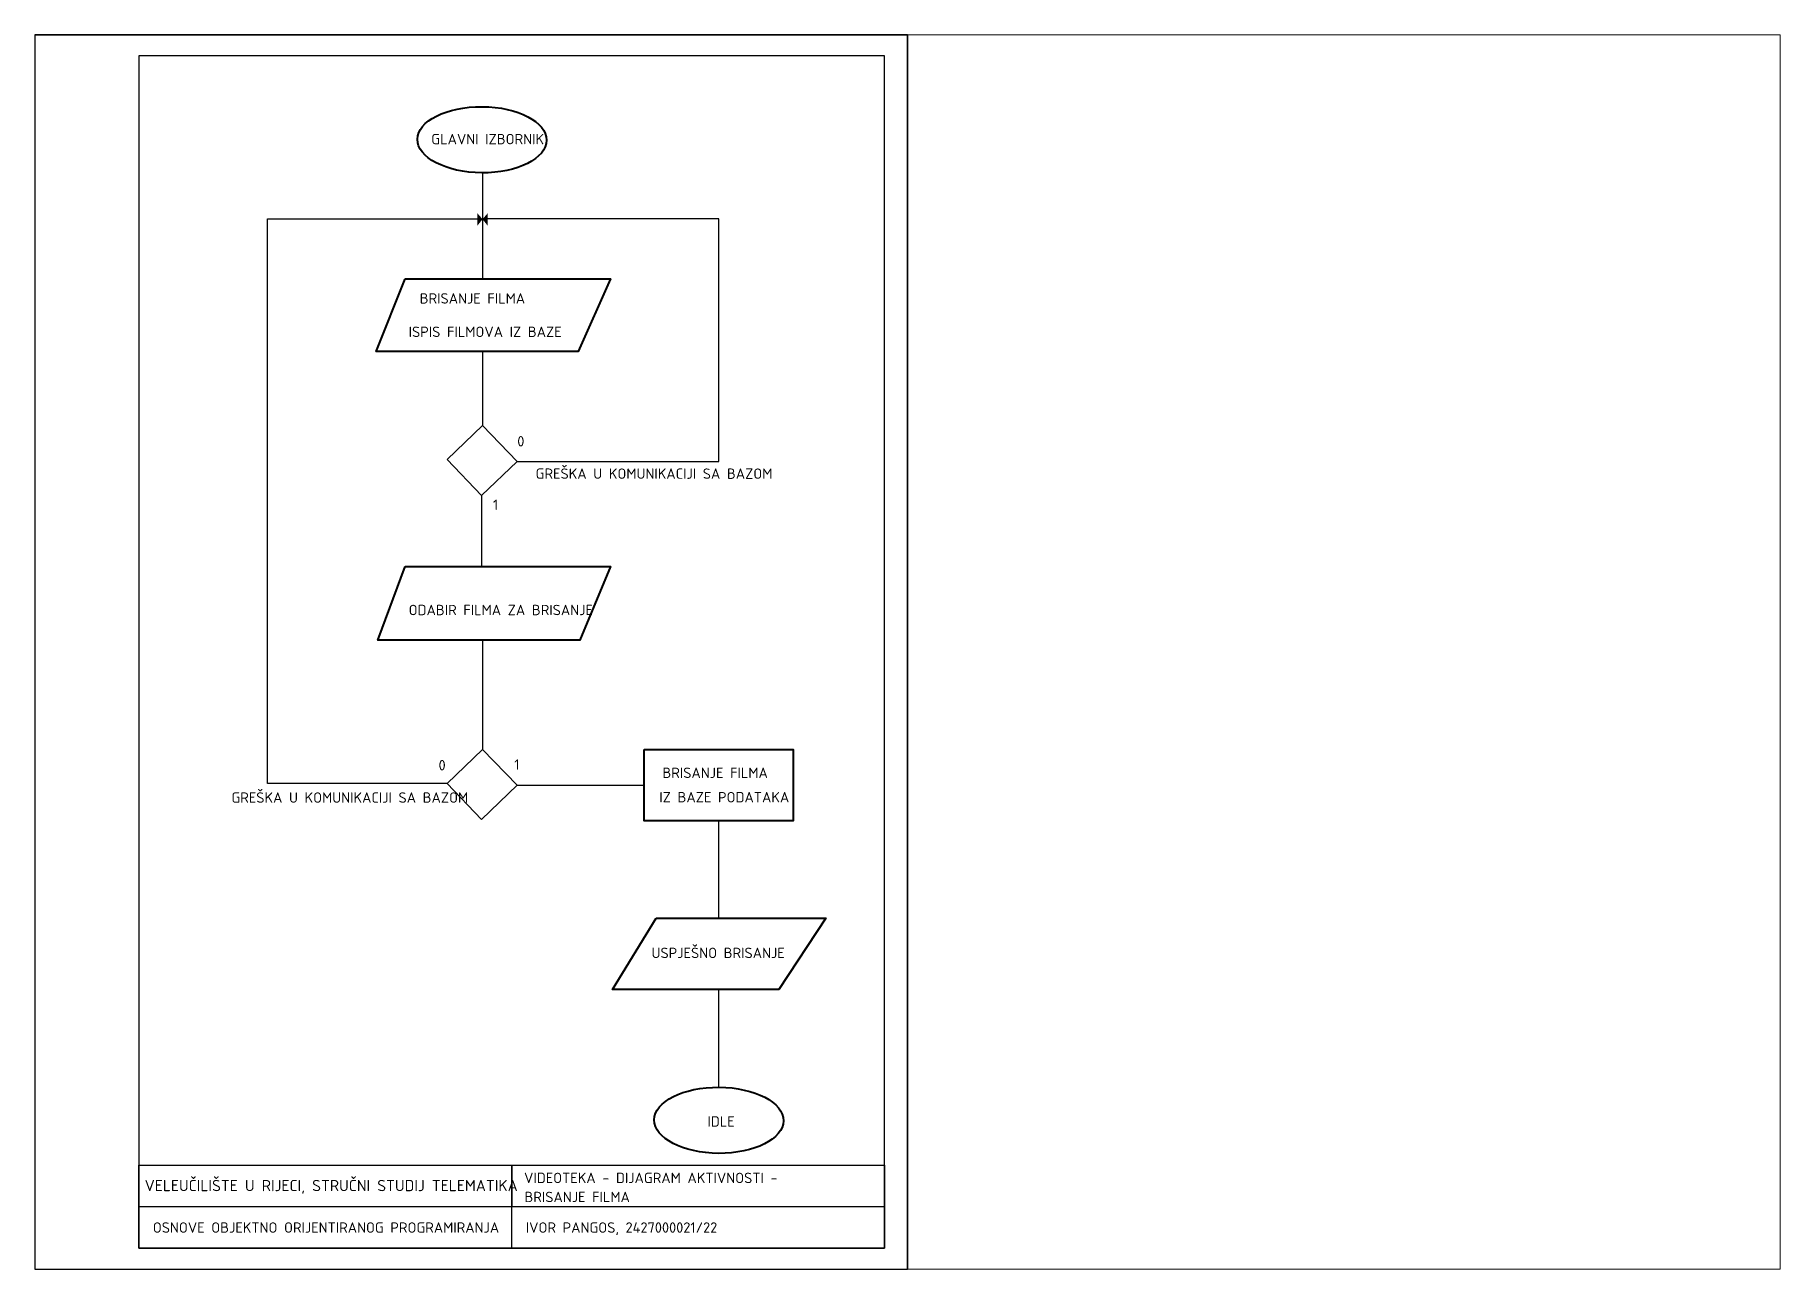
# Paper-space layout '3.8 Fas_JZ' of a CAD drawing. Header units: millimetres. Extents: x 0 to 4200, y 0 to 2970.
# The model-space entities are those that its viewports show. They can reach past a viewport. Long polylines and large blocks are cut down to what shows.
import ezdxf

# ---------------------------------------------------------------- set-up
doc = ezdxf.new("R2010")
doc.units = ezdxf.units.MM
doc.header["$LTSCALE"] = 30
doc.layers.add('__DIJAGRAM_USE_CASE', color=20, linetype='Continuous', lineweight=40)
doc.layers.add('__VEZE', color=250, linetype='Continuous', lineweight=30)
for name, color, linetype in [('OKVIR', 7, 'Continuous'), ('OKVIR_unut-iRC', 7, 'Continuous'), ('OKVIR_unutarnji', 8, 'Continuous'), ('Pecat', 8, 'Continuous')]:
    doc.layers.add(name, color=color, linetype=linetype)
doc.layers.add('Vport', color=6, linetype='Continuous', plot=False)
doc.styles.add('PECAT2', font='isocpeur.ttf')

# ---------------------------------------------------------------- blocks, each defined once
blk = doc.blocks.new('okvir 42x29.7')
for p, q in [((0, 2970), (2100, 2970)), ((2100, 2970), (2100, 0))]:
    blk.add_line(p, q)
at = {"color": 253}
for p, q in [((1147.5, 50), (1147.5, 250)), ((1147.5, 250), (1147.5, 150)), ((2045, 150), (250, 150))]:
    blk.add_line(p, q, dxfattribs=at)
at = {"color": 0}
blk.add_lwpolyline([(0, 0), (2100, 0), (2100, 2970), (0, 2970)], close=True, dxfattribs=at)
blk.add_lwpolyline([(250, 50), (250, 250), (2045, 250), (2045, 50), (250, 50)])
at = {"layer": 'OKVIR_unut-iRC', "color": 0}
blk.add_line((250, 50), (250, 110), dxfattribs=at)
at = {"layer": 'OKVIR_unutarnji'}
blk.add_lwpolyline([(250, 50), (2045, 50), (2045, 2920), (250, 2920)], close=True, dxfattribs=at)

msp = doc.modelspace()

# ---------------------------------------------------------------- hatches: boundary and pattern name
at = {"layer": '__VEZE'}
h = msp.add_hatch(color=256, dxfattribs=at)
h.dxf.hatch_style = 1
h.paths.add_polyline_path([(1077.3, 26526.5), (1064.8, 26541), (1064.8, 26526.5)])
h = msp.add_hatch(color=256, dxfattribs=at)
h.dxf.hatch_style = 1
h.paths.add_polyline_path([(1064.8, 26510.7), (1077.3, 26526.5), (1064.8, 26526.5)])
h = msp.add_hatch(color=256, dxfattribs=at)
h.dxf.hatch_style = 1
h.paths.add_polyline_path([(1077.3, 26526.5), (1089.7, 26541), (1089.7, 26526.5)])
h = msp.add_hatch(color=256, dxfattribs=at)
h.dxf.hatch_style = 1
h.paths.add_polyline_path([(1089.7, 26510.7), (1077.3, 26526.5), (1089.7, 26526.5)])

# ---------------------------------------------------------------- linework, layer by layer
at = {"layer": '__DIJAGRAM_USE_CASE'}
for points in [[(891, 26382.7), (1385.6, 26382.7), (1307.5, 26208.3), (821.5, 26208.3), (891, 26382.7)], [(891, 25690.8), (1385.6, 25690.8), (1311.3, 25513.7), (825.3, 25513.7), (891, 25690.8)], [(1466.1, 25250), (1824.6, 25250), (1824.6, 25078.4), (1466.1, 25078.4), (1466.1, 25250)], [(1494.9, 24844.7), (1903.7, 24844.7), (1790, 24673.1), (1389.9, 24673.1), (1494.9, 24844.7)]]:
    msp.add_lwpolyline(points, dxfattribs=at)
for centre in [(1075.9, 26717.7), (1646, 24358.1)]:
    msp.add_ellipse(centre, major_axis=(-155.4, 1.1), ratio=0.511895, dxfattribs=at)
at = {"layer": '__VEZE'}
for p, q in [((1077.3, 26639.1), (1077.3, 26382.7)), ((1077.3, 26208.3), (1077.3, 26030.2)), ((1075.1, 25861.7), (1075.1, 25690.8)), ((1077.3, 25513.7), (1077.3, 25250.7)), ((1160.4, 25164.2), (1466.1, 25164.2)), ((1645.3, 25078.4), (1645.3, 24844.7)), ((1645.3, 24673.1), (1645.3, 24437.6))]:
    msp.add_line(p, q, dxfattribs=at)
for points in [[(992, 25168.7), (560.1, 25168.7), (560.1, 26527.1), (1077.3, 26527.2), (1077.3, 26527.2), (1077.3, 26527.2), (1077.3, 26527.2)], [(1160.4, 25943.6), (1645.8, 25943.6), (1645.8, 26527.2), (1077.3, 26527.2)]]:
    msp.add_lwpolyline(points, dxfattribs=at)
for points in [[(1077.3, 26030.2), (1160.4, 25943.6), (1075.1, 25861.7), (992, 25948.2)], [(1077.3, 25250.7), (1160.4, 25164.2), (1075.1, 25082.2), (992, 25168.7)]]:
    msp.add_lwpolyline(points, close=True, dxfattribs=at)

# ---------------------------------------------------------------- block references
at = {"layer": 'OKVIR'}
msp.add_blockref('okvir 42x29.7', (0, 24000), dxfattribs=at)

# ---------------------------------------------------------------- texts
at = {"layer": 'Pecat', "color": 7, "style": 'PECAT2'}
for s, height, p in [('GLAVNI IZBORNIK', 25, (954, 26706.8)), ('BRISANJE FILMA', 25, (926.1, 26323.4)), ('ISPIS FILMOVA IZ BAZE', 25, (899.5, 26243)), ('0', 25, (1160.9, 25979.6)), ('GREŠKA U KOMUNIKACIJI SA BAZOM', 25, (1205.1, 25901.7)), ('1', 25, (1102.5, 25826.9)), ('ODABIR FILMA ZA BRISANJE', 25, (899.5, 25573.6)), ('0', 25, (971.4, 25200.1)), ('1', 25, (1153.5, 25201.5)), ('BRISANJE FILMA', 25, (1510.2, 25181.8)), ('GREŠKA U KOMUNIKACIJI SA BAZOM', 25, (472.9, 25122.2)), ('IZ BAZE PODATAKA', 25, (1502.8, 25123.1)), ('USPJEŠNO BRISANJE', 25, (1484, 24748.4)), ('IDLE', 25, (1618.5, 24342.8)), ('VELEUČILIŠTE U RIJECI, STRUČNI STUDIJ TELEMATIKA', 27, (264.2, 24187.5)), ('VIDEOTEKA - DIJAGRAM AKTIVNOSTI -', 25, (1177.2, 24206.9)), ('BRISANJE FILMA', 25, (1178.2, 24161.1)), ('OSNOVE OBJEKTNO ORIJENTIRANOG PROGRAMIRANJA', 25, (283.8, 24087.5)), ('IVOR PANGOS, 2427000021/22', 25, (1181.3, 24087.5))]:
    msp.add_text(s, height=height, dxfattribs=at).set_placement(p)

psp = doc.layouts.new('3.8 Fas_JZ')

# ---------------------------------------------------------------- viewports
at = {"layer": 'Vport'}
psp.add_viewport(center=(2100, 1485), size=(4200, 2970), view_center_point=(2100, 25485), view_height=2970, dxfattribs=at)

doc.saveas('drawing.dxf')
